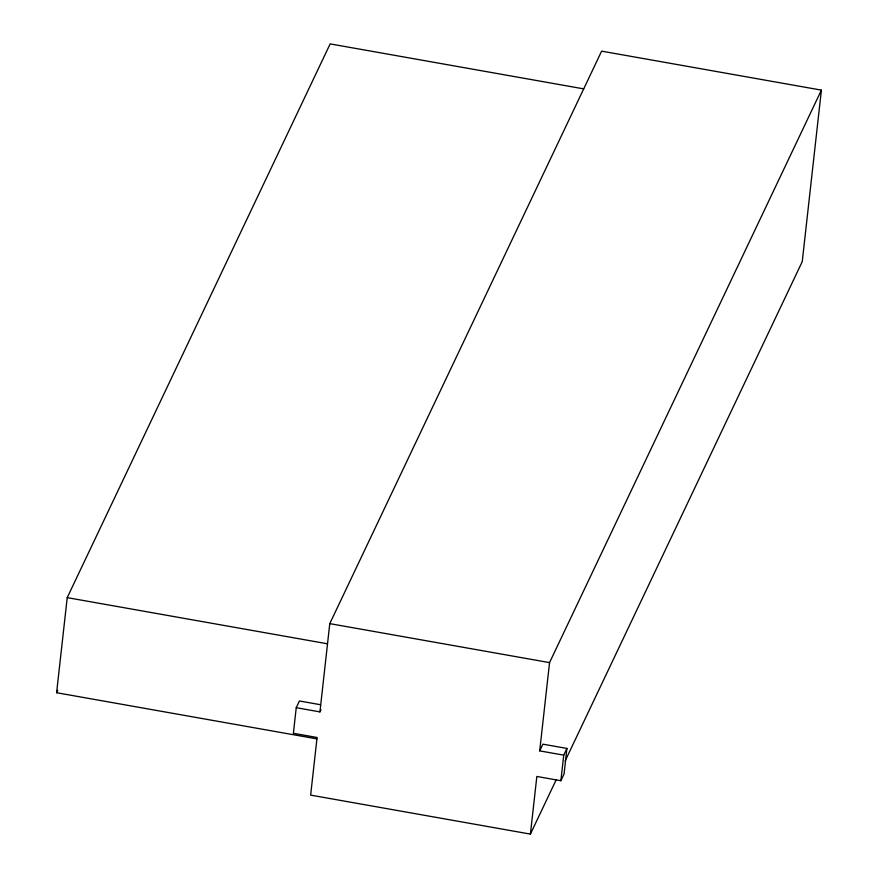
<?xml version="1.0" encoding="UTF-8"?>
<svg xmlns="http://www.w3.org/2000/svg" width="878" height="878" viewBox="0 0 878 878"><rect width="100%" height="100%" fill="white"/><g stroke="black" fill="none" stroke-linecap="round" stroke-linejoin="round"><path stroke-width="1.32" d="M316.859 738.881L56.609 692.72L67.222 597.633L330.15 43.9L583.661 88.865M320.481 704.716L299.42 700.984L296.237 707.69L293.384 733.284L317.079 737.487L310.647 795.117L530.411 834.1L556.301 779.576M296.237 707.69L319.932 711.893L329.777 623.632L601.617 51.143L821.391 90.127L802.251 261.611L565.125 760.985M530.411 834.1L536.842 776.459L560.877 780.729L564.06 774.023L566.914 748.429L542.889 744.171L539.707 750.877L563.731 755.135L566.914 748.429M539.707 750.877L549.551 662.616L821.391 90.127M560.877 780.729L563.731 755.135M56.609 692.72L57.783 690.24M319.932 711.893L320.997 709.654M329.777 623.632L549.551 662.616M67.222 597.633L327.472 643.793"/></g></svg>
